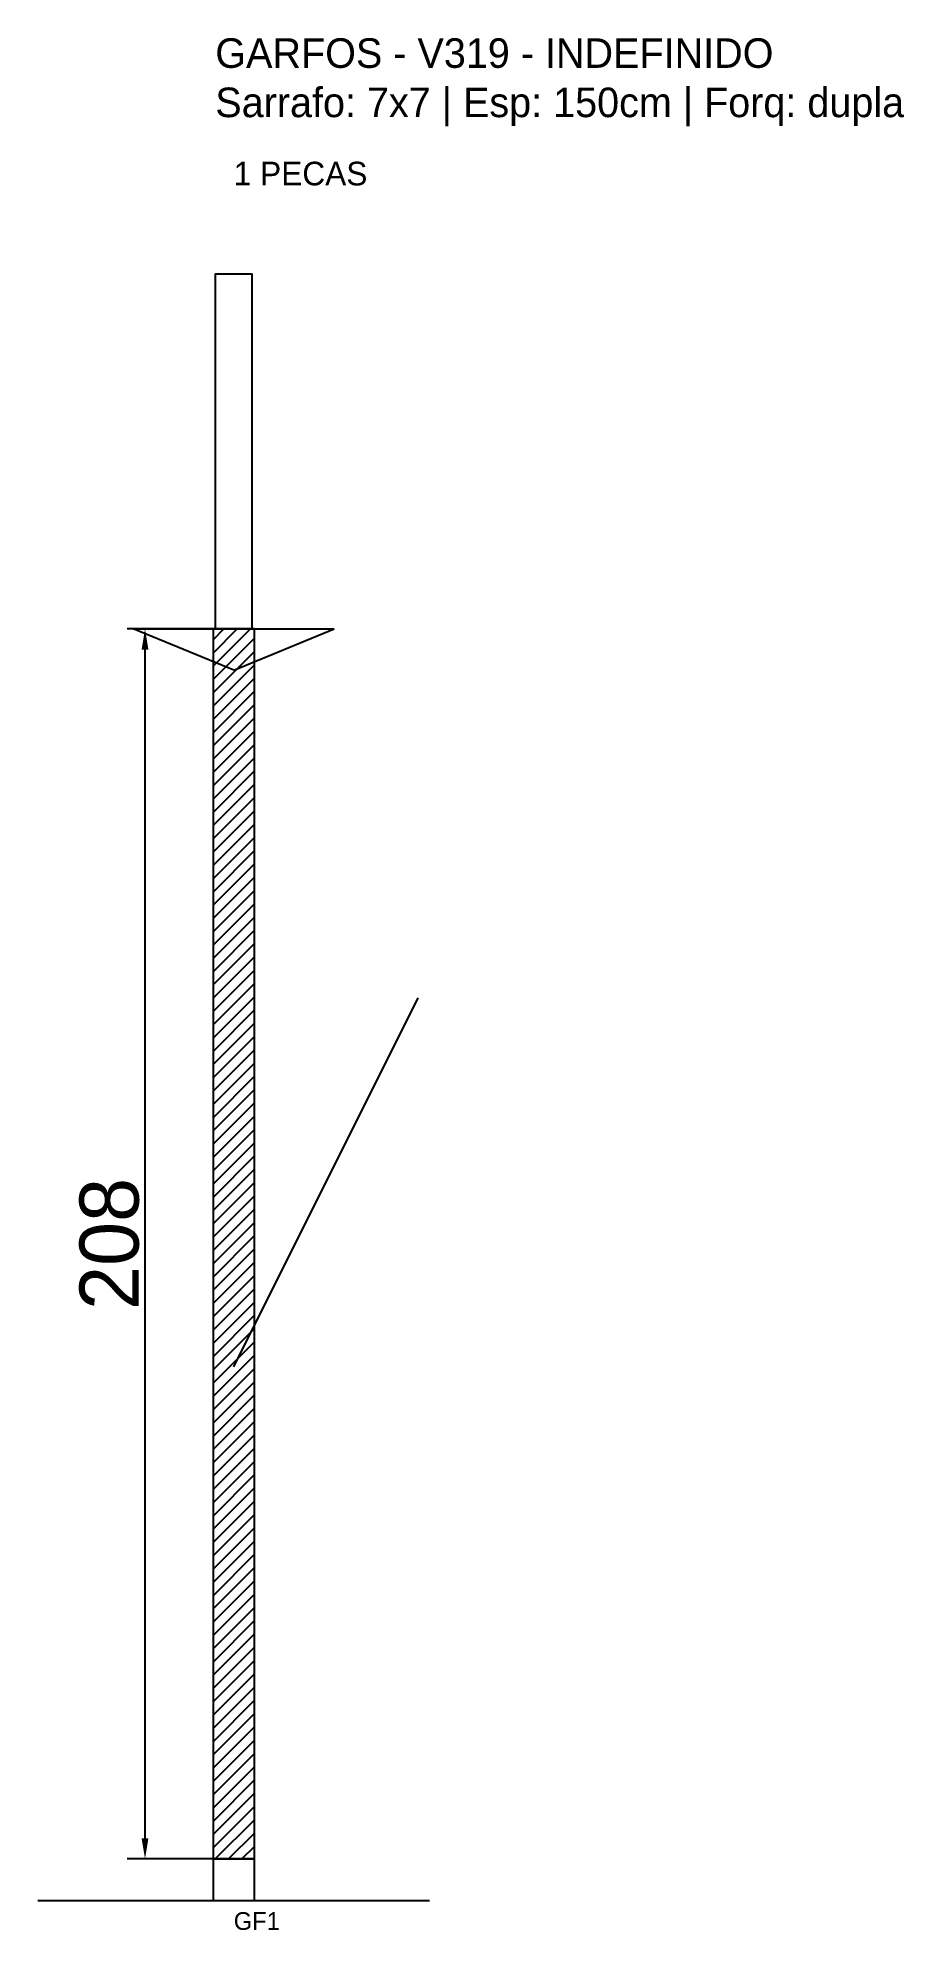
# Model space of a CAD drawing. Header units: metres. Extents: x -30 to 116, y -12 to 308.
import ezdxf

# ---------------------------------------------------------------- set-up
doc = ezdxf.new("R2010")
doc.units = ezdxf.units.M
for name, color, linetype in [('BARRA_ANCORAGEM', 1, 'Continuous'), ('COTA', 241, 'Continuous'), ('GARFOS OK', 3, 'Continuous'), ('NOME DA VIGA', 6, 'Continuous'), ('SARR_7x7', 40, 'Continuous'), ('VIGAS', 3, 'Continuous')]:
    doc.layers.add(name, color=color, linetype=linetype)
doc.dimstyles.new('EZ DXF', dxfattribs={"dimtxt": 10, "dimasz": 3.5, "dimexe": 3, "dimexo": 1.5, "dimgap": 1, "dimtad": 1, "dimdec": 1, "dimdsep": 46, "dimcen": 2.5, "dimazin": 3, "dimtfac": 1, "dimtmove": 0, "dimatfit": 3})

msp = doc.modelspace()

# ---------------------------------------------------------------- hatches: boundary and pattern name
at = {"layer": 'COTA'}
h = msp.add_hatch(dxfattribs=at)
h.set_pattern_fill('ANSI31', scale=0.5)
h.paths.add_polyline_path([(-0.3825, 0), (6.6175, 0), (6.6175, 208), (-0.3825, 208)])

# ---------------------------------------------------------------- linework, layer by layer
at = {"layer": 'BARRA_ANCORAGEM'}
msp.add_line((3.1175, 83.2), (34.3175, 145.6), dxfattribs=at)
at = {"layer": 'GARFOS OK'}
for p, q in [((3.1175, 201), (-13.8825, 208)), ((-13.8825, 208), (20.1175, 208)), ((3.1175, 201), (20.1175, 208))]:
    msp.add_line(p, q, dxfattribs=at)
at = {"layer": 'GARFOS OK', "linetype": 'CONTINUOUS'}
msp.add_line((-30, -7), (36.235, -7), dxfattribs=at)
at = {"layer": 'GARFOS OK'}
msp.add_lwpolyline([(-0.3825, 0), (6.6175, 0), (6.6175, 208), (-0.3825, 208), (-0.3825, 0)], dxfattribs=at)
at = {"layer": 'SARR_7x7'}
msp.add_lwpolyline([(-0.3825, -7), (6.6175, -7), (6.6175, 0), (-0.3825, 0), (-0.3825, -7)], dxfattribs=at)
at = {"layer": 'VIGAS'}
msp.add_lwpolyline([(0, 208), (6.235, 208), (6.235, 268), (0, 268), (0, 208)], dxfattribs=at)

# ---------------------------------------------------------------- texts
at = {"layer": 'NOME DA VIGA'}
for s, height, p in [('1 PECAS', 4, (3.1175, 283)), ('GF1', 3, (3.1175, -12))]:
    msp.add_text(s, height=height, dxfattribs=at).set_placement(p)
at = {"layer": 'NOME DA VIGA', "insert": (0, 293), "char_height": 5, "attachment_point": 7}
msp.add_mtext('GARFOS - V319 - INDEFINIDO\\PSarrafo: 7x7 | Esp: 150cm | Forq: dupla', dxfattribs=at)

# ---------------------------------------------------------------- dimensions: what is measured, and where the dimension line sits
at = {"layer": 'COTA'}
msp.add_linear_dim(base=(-11.8825, 0), p1=(3.1175, 0), p2=(3.1175, 208), angle=90, dimstyle='EZ DXF', dxfattribs=at).render()

doc.saveas('drawing.dxf')
